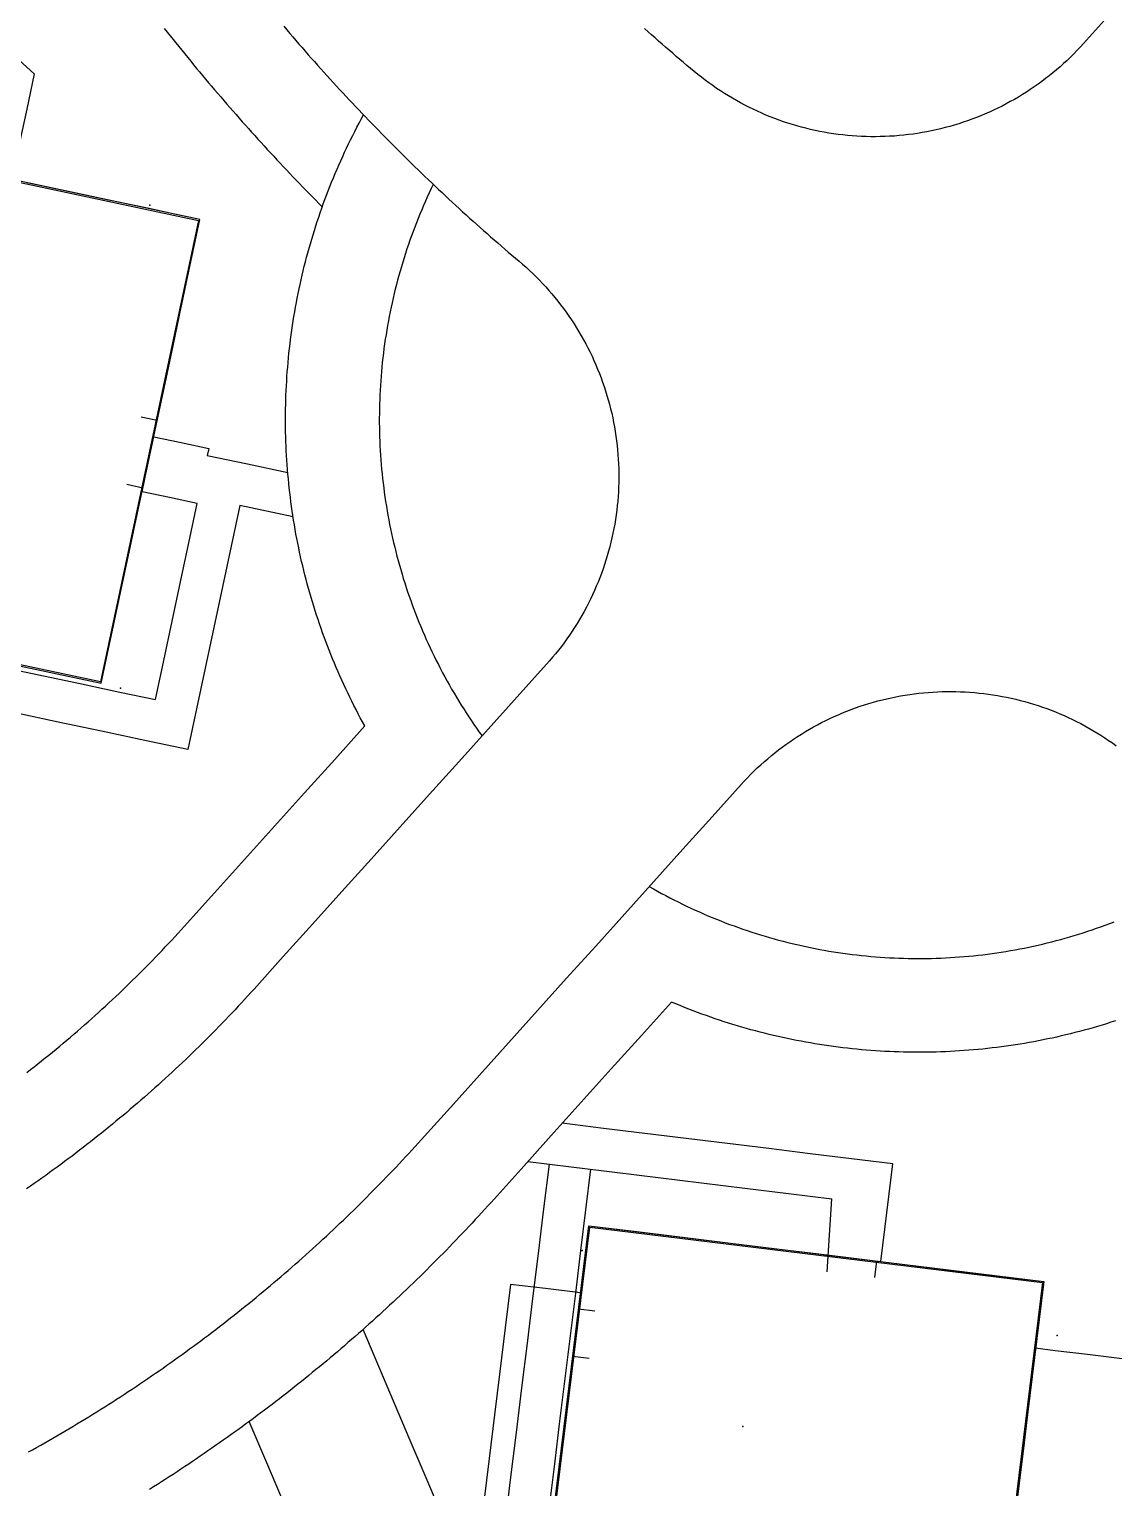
# Model space of a CAD drawing. Header units: metres. Extents: x 337936 to 338469, y 373266 to 374026.
# Drawn here: x 338159.83 to 338182.96, y 373430 to 373461.11 of the extents above; entities that cross this region are included whole.
import ezdxf

# ---------------------------------------------------------------- set-up
doc = ezdxf.new("R2010")
doc.units = ezdxf.units.M
for name, color, linetype in [('3D_LINES', 3, 'Continuous'), ('3D_Points', 1, 'Continuous'), ('PLOTS EXTERNAL LEVEL', 6, 'Continuous'), ('PLOTS FFL', 5, 'Continuous')]:
    doc.layers.add(name, color=color, linetype=linetype)

msp = doc.modelspace()

# ---------------------------------------------------------------- linework, layer by layer
at = {"layer": '3D_LINES'}
for points in [[(338150.696, 373467.575, 33.973), (338150.989, 373466.885, 33.971), (338151.282, 373466.194, 33.951), (338151.972, 373466.487, 33.957), (338152.663, 373466.78, 33.962), (338153.39, 373466.118, 33.941), (338154.118, 373465.456, 33.921), (338154.846, 373464.794, 33.901), (338155.574, 373464.131, 33.88), (338156.301, 373463.469, 33.86), (338157.029, 373462.807, 33.84), (338157.757, 373462.145, 33.819), (338158.485, 373461.482, 33.799), (338159.212, 373460.82, 33.779), (338159.94, 373460.158, 33.759), (338159.78, 373459.407, 33.739), (338159.621, 373458.655, 33.717), (338159.461, 373457.904, 33.694)], [(338182.954, 373461.514, 33.898), (338182.313, 373460.801, 33.886), (338182.245, 373460.728, 33.885), (338182.176, 373460.655, 33.884), (338182.106, 373460.584, 33.882), (338182.035, 373460.513, 33.881), (338181.963, 373460.444, 33.88), (338181.89, 373460.376, 33.88), (338181.815, 373460.31, 33.88), (338181.74, 373460.244, 33.88), (338181.663, 373460.18, 33.88), (338181.585, 373460.118, 33.88), (338181.506, 373460.056, 33.88), (338181.426, 373459.996, 33.88), (338181.346, 373459.937, 33.88), (338181.264, 373459.879, 33.879), (338181.181, 373459.823, 33.879), (338181.097, 373459.769, 33.879), (338181.013, 373459.715, 33.879), (338180.927, 373459.663, 33.879), (338180.841, 373459.613, 33.879), (338180.754, 373459.564, 33.879), (338180.666, 373459.516, 33.879), (338180.577, 373459.47, 33.879), (338180.488, 373459.425, 33.879), (338180.398, 373459.382, 33.879), (338180.307, 373459.341, 33.879), (338180.215, 373459.301, 33.879), (338180.123, 373459.262, 33.879), (338180.03, 373459.225, 33.879), (338179.937, 373459.189, 33.879), (338179.843, 373459.156, 33.879), (338179.748, 373459.123, 33.879), (338179.653, 373459.092, 33.879), (338179.557, 373459.063, 33.879), (338179.461, 373459.036, 33.879), (338179.365, 373459.01, 33.879), (338179.268, 373458.985, 33.879), (338179.171, 373458.962, 33.879), (338179.073, 373458.941, 33.879), (338178.975, 373458.922, 33.879), (338178.876, 373458.904, 33.879), (338178.778, 373458.888, 33.879), (338178.679, 373458.873, 33.879), (338178.58, 373458.86, 33.879), (338178.48, 373458.849, 33.879), (338178.381, 373458.839, 33.879), (338178.281, 373458.831, 33.879), (338178.181, 373458.825, 33.879), (338178.082, 373458.821, 33.879), (338177.982, 373458.818, 33.879), (338177.882, 373458.816, 33.879), (338177.782, 373458.817, 33.879), (338177.682, 373458.819, 33.879), (338177.582, 373458.822, 33.879), (338177.482, 373458.828, 33.878), (338177.382, 373458.835, 33.878), (338177.283, 373458.843, 33.878), (338177.183, 373458.854, 33.878), (338177.084, 373458.866, 33.878), (338176.985, 373458.879, 33.878), (338176.886, 373458.895, 33.878), (338176.788, 373458.912, 33.878), (338176.69, 373458.93, 33.878), (338176.592, 373458.95, 33.878), (338176.494, 373458.972, 33.878), (338176.397, 373458.996, 33.878), (338176.3, 373459.021, 33.878), (338176.204, 373459.048, 33.878), (338176.108, 373459.076, 33.878), (338176.012, 373459.106, 33.879), (338175.918, 373459.137, 33.879), (338175.823, 373459.17, 33.879), (338175.729, 373459.205, 33.879), (338175.636, 373459.241, 33.879), (338175.544, 373459.279, 33.879), (338175.452, 373459.318, 33.879), (338175.36, 373459.359, 33.879), (338175.27, 373459.401, 33.878), (338175.18, 373459.445, 33.877), (338175.091, 373459.49, 33.875), (338175.003, 373459.537, 33.874), (338174.915, 373459.585, 33.872), (338174.828, 373459.635, 33.871), (338174.742, 373459.686, 33.87), (338174.657, 373459.739, 33.868), (338174.573, 373459.793, 33.867), (338174.49, 373459.848, 33.866), (338174.408, 373459.905, 33.864), (338174.326, 373459.963, 33.863), (338174.246, 373460.022, 33.862), (338174.166, 373460.083, 33.86), (338174.088, 373460.145, 33.859), (338174.011, 373460.208, 33.858), (338173.934, 373460.272, 33.857), (338173.858, 373460.337, 33.855), (338173.782, 373460.401, 33.854), (338173.706, 373460.465, 33.853), (338173.63, 373460.53, 33.852), (338173.555, 373460.595, 33.851), (338173.479, 373460.66, 33.849), (338173.404, 373460.726, 33.848), (338173.329, 373460.791, 33.847), (338173.254, 373460.857, 33.846), (338173.179, 373460.923, 33.845), (338173.105, 373460.989, 33.843), (338173.03, 373461.056, 33.842), (338172.956, 373461.122, 33.841)], [(338165.259, 373461.172, 33.765), (338165.324, 373461.095, 33.762), (338165.389, 373461.019, 33.76), (338165.454, 373460.944, 33.758), (338165.519, 373460.868, 33.755), (338165.585, 373460.792, 33.752), (338165.65, 373460.717, 33.749), (338165.716, 373460.641, 33.746), (338165.782, 373460.566, 33.743), (338165.848, 373460.491, 33.74), (338165.915, 373460.417, 33.737), (338165.981, 373460.342, 33.734), (338166.048, 373460.267, 33.732), (338166.115, 373460.193, 33.733), (338166.182, 373460.119, 33.734), (338166.249, 373460.045, 33.735), (338166.316, 373459.971, 33.736), (338166.384, 373459.897, 33.737), (338166.452, 373459.824, 33.738), (338166.52, 373459.75, 33.74), (338166.588, 373459.677, 33.741), (338166.656, 373459.604, 33.742), (338166.724, 373459.531, 33.743), (338166.793, 373459.458, 33.744), (338166.862, 373459.386, 33.745), (338166.931, 373459.313, 33.746), (338167, 373459.241, 33.747), (338167.069, 373459.169, 33.748), (338167.138, 373459.097, 33.749), (338167.208, 373459.025, 33.751), (338167.278, 373458.953, 33.752), (338167.348, 373458.882, 33.753), (338167.418, 373458.811, 33.754), (338167.488, 373458.739, 33.755), (338167.558, 373458.668, 33.756), (338167.629, 373458.598, 33.757), (338167.7, 373458.527, 33.758), (338167.771, 373458.456, 33.76), (338167.842, 373458.386, 33.761), (338167.913, 373458.316, 33.762), (338167.984, 373458.246, 33.763), (338168.056, 373458.176, 33.764), (338168.128, 373458.107, 33.765), (338168.2, 373458.037, 33.766), (338168.272, 373457.968, 33.768), (338168.344, 373457.899, 33.769), (338168.416, 373457.83, 33.77), (338168.489, 373457.761, 33.771), (338168.562, 373457.692, 33.772), (338168.635, 373457.624, 33.773), (338168.708, 373457.555, 33.775), (338168.781, 373457.487, 33.776), (338168.854, 373457.419, 33.777), (338168.928, 373457.352, 33.778), (338169.001, 373457.284, 33.779), (338169.075, 373457.216, 33.78), (338169.149, 373457.149, 33.782), (338169.223, 373457.082, 33.783), (338169.298, 373457.015, 33.784), (338169.372, 373456.948, 33.785), (338169.447, 373456.882, 33.786), (338169.521, 373456.816, 33.788), (338169.596, 373456.749, 33.789), (338169.671, 373456.683, 33.79), (338169.747, 373456.617, 33.791), (338169.822, 373456.552, 33.792), (338169.898, 373456.486, 33.794), (338169.973, 373456.421, 33.795), (338170.049, 373456.356, 33.796), (338170.125, 373456.291, 33.797), (338170.201, 373456.226, 33.798), (338170.278, 373456.161, 33.8), (338170.353, 373456.097, 33.801), (338170.427, 373456.031, 33.802), (338170.5, 373455.964, 33.803), (338170.572, 373455.896, 33.804), (338170.643, 373455.826, 33.805), (338170.712, 373455.756, 33.807), (338170.781, 373455.684, 33.808), (338170.848, 373455.611, 33.809), (338170.914, 373455.537, 33.81), (338170.979, 373455.462, 33.811), (338171.042, 373455.386, 33.812), (338171.104, 373455.309, 33.813), (338171.165, 373455.231, 33.814), (338171.225, 373455.152, 33.815), (338171.283, 373455.072, 33.816), (338171.34, 373454.991, 33.817), (338171.396, 373454.909, 33.818), (338171.45, 373454.826, 33.818), (338171.503, 373454.742, 33.819), (338171.555, 373454.657, 33.82), (338171.605, 373454.572, 33.821), (338171.654, 373454.485, 33.822), (338171.701, 373454.398, 33.823), (338171.747, 373454.311, 33.823), (338171.791, 373454.222, 33.824), (338171.834, 373454.133, 33.825), (338171.876, 373454.043, 33.825), (338171.916, 373453.952, 33.826), (338171.954, 373453.861, 33.827), (338171.991, 373453.769, 33.827), (338172.027, 373453.676, 33.828), (338172.06, 373453.583, 33.828), (338172.093, 373453.489, 33.829), (338172.124, 373453.395, 33.829), (338172.153, 373453.3, 33.83), (338172.18, 373453.205, 33.83), (338172.207, 373453.109, 33.831), (338172.231, 373453.013, 33.831), (338172.254, 373452.917, 33.832), (338172.275, 373452.82, 33.832), (338172.295, 373452.723, 33.832), (338172.313, 373452.626, 33.833), (338172.33, 373452.528, 33.833), (338172.344, 373452.43, 33.833), (338172.358, 373452.332, 33.833), (338172.369, 373452.233, 33.833), (338172.379, 373452.135, 33.834), (338172.388, 373452.036, 33.834), (338172.394, 373451.937, 33.834), (338172.4, 373451.838, 33.834), (338172.403, 373451.739, 33.834), (338172.405, 373451.64, 33.834), (338172.405, 373451.541, 33.834), (338172.404, 373451.442, 33.834), (338172.401, 373451.343, 33.834), (338172.396, 373451.244, 33.834), (338172.39, 373451.145, 33.834), (338172.382, 373451.046, 33.834), (338172.372, 373450.947, 33.834), (338172.361, 373450.849, 33.834), (338172.348, 373450.751, 33.833), (338172.333, 373450.653, 33.833), (338172.317, 373450.555, 33.833), (338172.3, 373450.457, 33.833), (338172.28, 373450.36, 33.832), (338172.259, 373450.263, 33.832), (338172.237, 373450.167, 33.832), (338172.213, 373450.071, 33.831), (338172.187, 373449.975, 33.831), (338172.16, 373449.88, 33.831), (338172.131, 373449.785, 33.83), (338172.1, 373449.69, 33.83), (338172.069, 373449.597, 33.829), (338172.035, 373449.503, 33.829), (338172, 373449.411, 33.828), (338171.963, 373449.318, 33.828), (338171.925, 373449.227, 33.827), (338171.886, 373449.136, 33.826), (338171.845, 373449.046, 33.826), (338171.802, 373448.956, 33.825), (338171.758, 373448.868, 33.824), (338171.713, 373448.78, 33.824), (338171.666, 373448.692, 33.823), (338171.617, 373448.606, 33.822), (338171.567, 373448.52, 33.822), (338171.516, 373448.435, 33.821), (338171.464, 373448.351, 33.82), (338171.41, 373448.268, 33.819), (338171.354, 373448.186, 33.818), (338171.297, 373448.105, 33.817), (338171.239, 373448.024, 33.816), (338171.18, 373447.945, 33.816), (338171.119, 373447.867, 33.815), (338171.057, 373447.789, 33.814), (338170.994, 373447.713, 33.813), (338170.93, 373447.638, 33.812), (338170.864, 373447.563, 33.811), (338170.24, 373446.871, 33.801), (338169.617, 373446.178, 33.791), (338168.993, 373445.485, 33.781), (338168.369, 373444.793, 33.772), (338167.745, 373444.1, 33.762), (338167.122, 373443.407, 33.754), (338166.498, 373442.714, 33.746), (338165.874, 373442.022, 33.738), (338165.25, 373441.329, 33.741), (338164.627, 373440.636, 33.744), (338164.56, 373440.562, 33.744), (338164.493, 373440.489, 33.745), (338164.426, 373440.415, 33.745), (338164.358, 373440.342, 33.745), (338164.29, 373440.269, 33.746), (338164.222, 373440.197, 33.746), (338164.154, 373440.124, 33.746), (338164.085, 373440.052, 33.746), (338164.017, 373439.98, 33.747), (338163.947, 373439.909, 33.747), (338163.878, 373439.837, 33.747), (338163.809, 373439.766, 33.748), (338163.739, 373439.695, 33.748), (338163.669, 373439.625, 33.748), (338163.598, 373439.554, 33.748), (338163.528, 373439.484, 33.749), (338163.457, 373439.414, 33.749), (338163.386, 373439.345, 33.749), (338163.314, 373439.275, 33.75), (338163.243, 373439.206, 33.75), (338163.171, 373439.137, 33.75), (338163.099, 373439.069, 33.75), (338163.026, 373439, 33.75), (338162.954, 373438.932, 33.75), (338162.881, 373438.864, 33.75), (338162.808, 373438.797, 33.75), (338162.734, 373438.73, 33.75), (338162.661, 373438.663, 33.75), (338162.587, 373438.596, 33.75), (338162.513, 373438.529, 33.75), (338162.438, 373438.463, 33.75), (338162.364, 373438.397, 33.75), (338162.289, 373438.332, 33.75), (338162.214, 373438.266, 33.75), (338162.139, 373438.201, 33.75), (338162.063, 373438.136, 33.75), (338161.988, 373438.072, 33.749), (338161.912, 373438.007, 33.749), (338161.835, 373437.943, 33.749), (338161.759, 373437.88, 33.749), (338161.682, 373437.816, 33.749), (338161.605, 373437.753, 33.749), (338161.528, 373437.69, 33.749), (338161.451, 373437.627, 33.748), (338161.373, 373437.565, 33.748), (338161.296, 373437.503, 33.747), (338161.218, 373437.441, 33.747), (338161.139, 373437.38, 33.747), (338161.061, 373437.318, 33.746), (338160.982, 373437.257, 33.746), (338160.903, 373437.197, 33.745), (338160.824, 373437.136, 33.745), (338160.745, 373437.076, 33.744), (338160.665, 373437.016, 33.744), (338160.586, 373436.957, 33.743), (338160.506, 373436.898, 33.743), (338160.426, 373436.839, 33.742), (338160.345, 373436.78, 33.742), (338160.265, 373436.722, 33.741), (338160.184, 373436.663, 33.741), (338160.103, 373436.606, 33.74), (338160.021, 373436.548, 33.74), (338159.94, 373436.491, 33.739), (338159.858, 373436.434, 33.739), (338159.777, 373436.377, 33.738)], [(338162.713, 373461.127, 33.382), (338162.775, 373461.049, 33.382), (338162.837, 373460.971, 33.382), (338162.899, 373460.893, 33.382), (338162.961, 373460.815, 33.382), (338163.024, 373460.737, 33.382), (338163.087, 373460.659, 33.382), (338163.149, 373460.582, 33.382), (338163.212, 373460.505, 33.382), (338163.276, 373460.428, 33.382), (338163.339, 373460.351, 33.382), (338163.402, 373460.274, 33.382), (338163.466, 373460.197, 33.382), (338163.53, 373460.12, 33.382), (338163.594, 373460.044, 33.382), (338163.658, 373459.967, 33.382), (338163.723, 373459.891, 33.382), (338163.787, 373459.815, 33.382), (338163.852, 373459.739, 33.382), (338163.917, 373459.664, 33.382), (338163.982, 373459.588, 33.382), (338164.047, 373459.513, 33.382), (338164.113, 373459.437, 33.382), (338164.178, 373459.362, 33.382), (338164.244, 373459.287, 33.382), (338164.31, 373459.212, 33.382), (338164.376, 373459.137, 33.382), (338164.442, 373459.063, 33.382), (338164.508, 373458.988, 33.382), (338164.575, 373458.914, 33.382), (338164.642, 373458.84, 33.382), (338164.709, 373458.766, 33.382), (338164.776, 373458.692, 33.382), (338164.843, 373458.619, 33.382), (338164.91, 373458.545, 33.382), (338164.978, 373458.472, 33.382), (338165.046, 373458.398, 33.382), (338165.113, 373458.325, 33.382), (338165.182, 373458.252, 33.382), (338165.25, 373458.18, 33.382), (338165.318, 373458.107, 33.382), (338165.387, 373458.034, 33.382), (338165.455, 373457.962, 33.382), (338165.524, 373457.89, 33.382), (338165.593, 373457.818, 33.382), (338165.662, 373457.746, 33.382), (338165.732, 373457.674, 33.382), (338165.801, 373457.603, 33.382), (338165.871, 373457.531, 33.382), (338165.941, 373457.46, 33.382), (338166.011, 373457.389, 33.382), (338166.081, 373457.318, 33.382)], [(338159.782, 373438.858, 33.802), (338159.861, 373438.919, 33.802), (338159.94, 373438.98, 33.802), (338160.018, 373439.042, 33.802), (338160.096, 373439.104, 33.802), (338160.174, 373439.167, 33.802), (338160.251, 373439.229, 33.802), (338160.329, 373439.292, 33.802), (338160.406, 373439.356, 33.802), (338160.482, 373439.419, 33.802), (338160.559, 373439.483, 33.802), (338160.635, 373439.547, 33.802), (338160.711, 373439.612, 33.802), (338160.787, 373439.677, 33.802), (338160.863, 373439.742, 33.802), (338160.938, 373439.807, 33.802), (338161.013, 373439.873, 33.802), (338161.088, 373439.939, 33.802), (338161.162, 373440.005, 33.802), (338161.237, 373440.072, 33.802), (338161.311, 373440.138, 33.802), (338161.384, 373440.206, 33.802), (338161.458, 373440.273, 33.802), (338161.531, 373440.341, 33.802), (338161.604, 373440.409, 33.802), (338161.677, 373440.477, 33.802), (338161.749, 373440.545, 33.802), (338161.821, 373440.614, 33.802), (338161.893, 373440.683, 33.802), (338161.965, 373440.753, 33.802), (338162.036, 373440.823, 33.802), (338162.107, 373440.892, 33.802), (338162.178, 373440.963, 33.802), (338162.249, 373441.033, 33.802), (338162.319, 373441.104, 33.802), (338162.389, 373441.175, 33.802), (338162.459, 373441.246, 33.802), (338162.528, 373441.318, 33.802), (338162.597, 373441.39, 33.802), (338162.666, 373441.462, 33.802), (338162.735, 373441.534, 33.802), (338162.803, 373441.607, 33.802), (338162.871, 373441.68, 33.802), (338162.939, 373441.753, 33.802), (338163.006, 373441.827, 33.802), (338163.073, 373441.9, 33.802), (338163.14, 373441.974, 33.802), (338163.782, 373442.687, 33.802), (338164.423, 373443.399, 33.802), (338165.064, 373444.111, 33.802), (338165.706, 373444.823, 33.802), (338166.347, 373445.536, 33.802), (338166.988, 373446.248, 33.802), (338166.94, 373446.335, 33.802), (338166.893, 373446.422, 33.802), (338166.847, 373446.51, 33.802), (338166.801, 373446.598, 33.802), (338166.756, 373446.686, 33.802), (338166.711, 373446.775, 33.802), (338166.667, 373446.864, 33.802), (338166.624, 373446.953, 33.802), (338166.581, 373447.043, 33.802), (338166.54, 373447.133, 33.802), (338166.498, 373447.223, 33.802), (338166.458, 373447.314, 33.802), (338166.418, 373447.405, 33.802), (338166.379, 373447.496, 33.802), (338166.34, 373447.588, 33.802), (338166.302, 373447.679, 33.802), (338166.265, 373447.771, 33.802), (338166.228, 373447.864, 33.802), (338166.192, 373447.956, 33.802), (338166.157, 373448.049, 33.802), (338166.123, 373448.142, 33.802), (338166.089, 373448.235, 33.802), (338166.056, 373448.329, 33.802), (338166.023, 373448.423, 33.802), (338165.992, 373448.517, 33.802), (338165.96, 373448.611, 33.802), (338165.93, 373448.706, 33.802), (338165.9, 373448.8, 33.802), (338165.871, 373448.895, 33.802), (338165.843, 373448.991, 33.802), (338165.816, 373449.086, 33.802), (338165.789, 373449.182, 33.802), (338165.763, 373449.277, 33.802), (338165.737, 373449.373, 33.802), (338165.712, 373449.469, 33.802), (338165.688, 373449.566, 33.802), (338165.665, 373449.662, 33.802), (338165.642, 373449.759, 33.802), (338165.62, 373449.856, 33.802), (338165.599, 373449.953, 33.802), (338165.579, 373450.05, 33.802), (338165.559, 373450.147, 33.802), (338165.54, 373450.245, 33.802), (338165.521, 373450.342, 33.802), (338165.504, 373450.44, 33.802), (338165.487, 373450.538, 33.802), (338165.471, 373450.636, 33.802), (338165.455, 373450.734, 33.802), (338165.441, 373450.832, 33.802), (338165.426, 373450.93, 33.802), (338165.413, 373451.028, 33.802), (338165.401, 373451.127, 33.802), (338165.389, 373451.225, 33.802), (338165.378, 373451.324, 33.802), (338165.367, 373451.423, 33.802), (338165.358, 373451.522, 33.802), (338165.349, 373451.621, 33.802), (338165.34, 373451.719, 33.802), (338165.333, 373451.818, 33.802), (338165.326, 373451.918, 33.802), (338165.32, 373452.017, 33.802), (338165.315, 373452.116, 33.802), (338165.31, 373452.215, 33.802), (338165.306, 373452.314, 33.802), (338165.303, 373452.413, 33.802), (338165.301, 373452.513, 33.802), (338165.299, 373452.612, 33.802), (338165.298, 373452.711, 33.802), (338165.298, 373452.81, 33.802), (338165.299, 373452.91, 33.802), (338165.3, 373453.009, 33.802), (338165.302, 373453.108, 33.802), (338165.305, 373453.207, 33.802), (338165.308, 373453.307, 33.802), (338165.312, 373453.406, 33.802), (338165.317, 373453.505, 33.802), (338165.323, 373453.604, 33.802), (338165.329, 373453.703, 33.802), (338165.336, 373453.802, 33.802), (338165.344, 373453.901, 33.802), (338165.352, 373454, 33.802), (338165.362, 373454.099, 33.802), (338165.372, 373454.198, 33.802), (338165.382, 373454.296, 33.802), (338165.394, 373454.395, 33.802), (338165.406, 373454.494, 33.802), (338165.419, 373454.592, 33.802), (338165.433, 373454.69, 33.802), (338165.447, 373454.789, 33.802), (338165.462, 373454.887, 33.802), (338165.478, 373454.985, 33.802), (338165.494, 373455.083, 33.802), (338165.512, 373455.18, 33.802), (338165.53, 373455.278, 33.802), (338165.548, 373455.375, 33.802), (338165.568, 373455.473, 33.802), (338165.588, 373455.57, 33.802), (338165.609, 373455.667, 33.802), (338165.63, 373455.764, 33.802), (338165.652, 373455.861, 33.802), (338165.675, 373455.957, 33.802), (338165.699, 373456.054, 33.802), (338165.723, 373456.15, 33.802), (338165.748, 373456.246, 33.802), (338165.774, 373456.342, 33.802), (338165.801, 373456.438, 33.802), (338165.828, 373456.533, 33.802), (338165.856, 373456.628, 33.802), (338165.884, 373456.723, 33.802), (338165.914, 373456.818, 33.802), (338165.944, 373456.913, 33.802), (338165.974, 373457.007, 33.802), (338166.006, 373457.102, 33.802), (338166.038, 373457.195, 33.802), (338166.07, 373457.289, 33.802), (338166.104, 373457.383, 33.802), (338166.138, 373457.476, 33.802), (338166.173, 373457.569, 33.802), (338166.208, 373457.662, 33.802), (338166.244, 373457.754, 33.802), (338166.281, 373457.846, 33.802), (338166.319, 373457.938, 33.802), (338166.357, 373458.03, 33.802), (338166.396, 373458.121, 33.802), (338166.436, 373458.212, 33.802), (338166.476, 373458.303, 33.802), (338166.517, 373458.393, 33.802), (338166.558, 373458.484, 33.802), (338166.6, 373458.573, 33.802), (338166.643, 373458.663, 33.802), (338166.687, 373458.752, 33.802), (338166.731, 373458.841, 33.802), (338166.776, 373458.93, 33.802), (338166.821, 373459.018, 33.802), (338166.867, 373459.106, 33.802), (338166.914, 373459.193, 33.802), (338166.962, 373459.281, 33.802)], [(338161.37, 373447.158, 33.672), (338161.561, 373448.057, 33.672), (338161.752, 373448.957, 33.672), (338161.943, 373449.856, 33.672), (338162.134, 373450.755, 33.672), (338162.326, 373451.655, 33.672), (338162.517, 373452.554, 33.672), (338162.708, 373453.454, 33.672), (338162.899, 373454.353, 33.672), (338163.09, 373455.253, 33.672), (338163.282, 373456.152, 33.672), (338163.473, 373457.052, 33.672), (338162.931, 373457.167, 33.672), (338162.39, 373457.282, 33.672), (338161.522, 373457.466, 33.672), (338160.655, 373457.651, 33.672), (338159.787, 373457.835, 33.672)], [(338168.448, 373457.8, 33.77), (338168.405, 373457.711, 33.77), (338168.363, 373457.621, 33.769), (338168.321, 373457.53, 33.768), (338168.281, 373457.44, 33.768), (338168.241, 373457.349, 33.767), (338168.202, 373457.258, 33.767), (338168.164, 373457.166, 33.766), (338168.127, 373457.074, 33.765), (338168.09, 373456.982, 33.765), (338168.054, 373456.89, 33.764), (338168.019, 373456.797, 33.764), (338167.985, 373456.704, 33.763), (338167.952, 373456.61, 33.763), (338167.919, 373456.516, 33.762), (338167.887, 373456.422, 33.762), (338167.856, 373456.328, 33.761), (338167.826, 373456.234, 33.761), (338167.797, 373456.139, 33.76), (338167.768, 373456.044, 33.76), (338167.741, 373455.948, 33.76), (338167.714, 373455.853, 33.759), (338167.688, 373455.757, 33.759), (338167.663, 373455.661, 33.758), (338167.638, 373455.565, 33.758), (338167.615, 373455.469, 33.758), (338167.592, 373455.372, 33.757), (338167.57, 373455.275, 33.757), (338167.549, 373455.178, 33.757), (338167.529, 373455.081, 33.756), (338167.51, 373454.984, 33.756), (338167.491, 373454.886, 33.756), (338167.473, 373454.789, 33.756), (338167.457, 373454.691, 33.755), (338167.441, 373454.593, 33.755), (338167.425, 373454.495, 33.755), (338167.411, 373454.397, 33.755), (338167.398, 373454.299, 33.754), (338167.385, 373454.2, 33.754), (338167.373, 373454.102, 33.754), (338167.362, 373454.003, 33.754), (338167.352, 373453.904, 33.754), (338167.343, 373453.806, 33.754), (338167.335, 373453.707, 33.754), (338167.327, 373453.608, 33.754), (338167.321, 373453.509, 33.753), (338167.315, 373453.41, 33.753), (338167.31, 373453.311, 33.753), (338167.306, 373453.211, 33.753), (338167.303, 373453.112, 33.753), (338167.3, 373453.013, 33.753), (338167.299, 373452.914, 33.753), (338167.298, 373452.815, 33.753), (338167.298, 373452.715, 33.753), (338167.299, 373452.616, 33.753), (338167.301, 373452.517, 33.753), (338167.304, 373452.418, 33.753), (338167.308, 373452.319, 33.753), (338167.312, 373452.22, 33.754), (338167.317, 373452.121, 33.754), (338167.324, 373452.022, 33.754), (338167.331, 373451.923, 33.754), (338167.339, 373451.824, 33.754), (338167.347, 373451.725, 33.754), (338167.357, 373451.626, 33.754), (338167.367, 373451.527, 33.755), (338167.379, 373451.429, 33.755), (338167.391, 373451.33, 33.755), (338167.404, 373451.232, 33.755), (338167.418, 373451.134, 33.755), (338167.432, 373451.036, 33.756), (338167.448, 373450.938, 33.756), (338167.464, 373450.84, 33.756), (338167.481, 373450.742, 33.757), (338167.5, 373450.645, 33.757), (338167.518, 373450.547, 33.757), (338167.538, 373450.45, 33.757), (338167.559, 373450.353, 33.758), (338167.58, 373450.256, 33.758), (338167.603, 373450.159, 33.759), (338167.626, 373450.063, 33.759), (338167.65, 373449.966, 33.759), (338167.674, 373449.87, 33.76), (338167.7, 373449.775, 33.76), (338167.726, 373449.679, 33.761), (338167.754, 373449.584, 33.761), (338167.782, 373449.488, 33.762), (338167.81, 373449.393, 33.762), (338167.84, 373449.299, 33.762), (338167.871, 373449.204, 33.763), (338167.902, 373449.11, 33.763), (338167.934, 373449.016, 33.764), (338167.967, 373448.923, 33.765), (338168.001, 373448.829, 33.765), (338168.035, 373448.736, 33.766), (338168.071, 373448.644, 33.766), (338168.107, 373448.551, 33.767), (338168.144, 373448.459, 33.767), (338168.182, 373448.367, 33.768), (338168.22, 373448.276, 33.769), (338168.259, 373448.185, 33.769), (338168.3, 373448.094, 33.77), (338168.34, 373448.004, 33.771), (338168.382, 373447.914, 33.771), (338168.425, 373447.824, 33.772), (338168.468, 373447.735, 33.773), (338168.512, 373447.646, 33.773), (338168.557, 373447.557, 33.774), (338168.602, 373447.469, 33.775), (338168.648, 373447.381, 33.776), (338168.695, 373447.294, 33.776), (338168.743, 373447.207, 33.777), (338168.792, 373447.121, 33.778), (338168.841, 373447.034, 33.779), (338168.891, 373446.949, 33.78), (338168.942, 373446.863, 33.78), (338168.993, 373446.779, 33.781), (338169.045, 373446.694, 33.782), (338169.098, 373446.61, 33.783), (338169.152, 373446.527, 33.784), (338169.206, 373446.444, 33.785), (338169.261, 373446.361, 33.786), (338169.317, 373446.279, 33.786), (338169.374, 373446.198, 33.787), (338169.431, 373446.117, 33.788), (338169.489, 373446.036, 33.789)], [(338162.218, 373452.843, 33.676), (338162.563, 373452.77, 33.681)], [(338159.118, 373447.534, 33.672), (338159.999, 373447.347, 33.672), (338160.881, 373447.159, 33.672), (338161.762, 373446.972, 33.672), (338162.523, 373446.81, 33.672), (338162.701, 373447.647, 33.672), (338162.878, 373448.483, 33.672), (338163.056, 373449.32, 33.672), (338163.234, 373450.157, 33.672), (338163.412, 373450.993, 33.672), (338162.825, 373451.118, 33.672), (338162.238, 373451.243, 33.672), (338162.363, 373451.829, 33.672), (338162.488, 373452.416, 33.672), (338163.074, 373452.292, 33.672), (338163.661, 373452.167, 33.672), (338163.63, 373452.02, 33.672), (338164.488, 373451.838, 33.672), (338165.346, 373451.656, 33.672)], [(338161.912, 373451.403, 33.679), (338162.256, 373451.329, 33.678)], [(338165.459, 373450.711, 33.672), (338164.891, 373450.832, 33.672), (338164.323, 373450.953, 33.672), (338164.139, 373450.084, 33.672), (338163.954, 373449.216, 33.672), (338163.77, 373448.348, 33.672), (338163.585, 373447.479, 33.672), (338163.401, 373446.611, 33.672), (338163.216, 373445.743, 33.672), (338162.295, 373445.939, 33.672), (338161.373, 373446.134, 33.672), (338160.452, 373446.33, 33.672), (338159.531, 373446.526, 33.672)], [(338159.817, 373430.763, 33.795), (338159.904, 373430.811, 33.795), (338159.991, 373430.86, 33.794), (338160.077, 373430.908, 33.794), (338160.164, 373430.958, 33.793), (338160.25, 373431.007, 33.793), (338160.337, 373431.057, 33.792), (338160.423, 373431.107, 33.792), (338160.509, 373431.157, 33.791), (338160.594, 373431.208, 33.791), (338160.68, 373431.258, 33.79), (338160.765, 373431.309, 33.79), (338160.851, 373431.361, 33.789), (338160.936, 373431.412, 33.789), (338161.021, 373431.464, 33.788), (338161.106, 373431.516, 33.788), (338161.191, 373431.568, 33.787), (338161.275, 373431.621, 33.787), (338161.359, 373431.674, 33.786), (338161.444, 373431.727, 33.786), (338161.528, 373431.78, 33.785), (338161.612, 373431.834, 33.785), (338161.695, 373431.888, 33.784), (338161.779, 373431.942, 33.783), (338161.862, 373431.996, 33.783), (338161.945, 373432.051, 33.782), (338162.028, 373432.106, 33.782), (338162.111, 373432.161, 33.781), (338162.194, 373432.217, 33.781), (338162.277, 373432.272, 33.78), (338162.359, 373432.328, 33.78), (338162.441, 373432.384, 33.779), (338162.523, 373432.441, 33.778), (338162.605, 373432.497, 33.778), (338162.687, 373432.554, 33.777), (338162.768, 373432.612, 33.777), (338162.849, 373432.669, 33.776), (338162.931, 373432.727, 33.776), (338163.012, 373432.785, 33.775), (338163.092, 373432.843, 33.774), (338163.173, 373432.901, 33.774), (338163.253, 373432.96, 33.773), (338163.334, 373433.019, 33.773), (338163.414, 373433.078, 33.772), (338163.494, 373433.137, 33.771), (338163.573, 373433.197, 33.771), (338163.653, 373433.257, 33.771), (338163.732, 373433.317, 33.771), (338163.811, 373433.378, 33.772), (338163.89, 373433.438, 33.772), (338163.969, 373433.499, 33.773), (338164.048, 373433.56, 33.773), (338164.126, 373433.622, 33.774), (338164.204, 373433.683, 33.774), (338164.282, 373433.745, 33.774), (338164.36, 373433.807, 33.775), (338164.438, 373433.87, 33.775), (338164.515, 373433.932, 33.776), (338164.592, 373433.995, 33.776), (338164.669, 373434.058, 33.777), (338164.746, 373434.121, 33.777), (338164.823, 373434.185, 33.778), (338164.899, 373434.248, 33.778), (338164.976, 373434.312, 33.779), (338165.052, 373434.377, 33.779), (338165.128, 373434.441, 33.779), (338165.203, 373434.506, 33.78), (338165.279, 373434.571, 33.78), (338165.354, 373434.636, 33.781), (338165.429, 373434.701, 33.781), (338165.504, 373434.767, 33.782), (338165.579, 373434.833, 33.782), (338165.653, 373434.899, 33.783), (338165.728, 373434.965, 33.783), (338165.802, 373435.032, 33.783), (338165.875, 373435.098, 33.784), (338165.949, 373435.165, 33.784), (338166.023, 373435.232, 33.785), (338166.096, 373435.3, 33.785), (338166.169, 373435.368, 33.786), (338166.242, 373435.435, 33.786), (338166.314, 373435.503, 33.786), (338166.387, 373435.572, 33.787), (338166.459, 373435.64, 33.787), (338166.531, 373435.709, 33.788), (338166.603, 373435.778, 33.788), (338166.674, 373435.847, 33.788), (338166.746, 373435.917, 33.789), (338166.817, 373435.986, 33.789), (338166.888, 373436.056, 33.79), (338166.958, 373436.126, 33.79), (338167.029, 373436.197, 33.79), (338167.099, 373436.267, 33.791), (338167.169, 373436.338, 33.791), (338167.239, 373436.409, 33.791), (338167.309, 373436.48, 33.791), (338167.378, 373436.551, 33.791), (338167.447, 373436.623, 33.791), (338167.516, 373436.695, 33.791), (338167.585, 373436.767, 33.791), (338167.654, 373436.839, 33.791), (338167.722, 373436.911, 33.791), (338167.79, 373436.984, 33.79), (338167.858, 373437.057, 33.79), (338167.925, 373437.13, 33.79), (338167.993, 373437.203, 33.789), (338168.06, 373437.277, 33.789), (338168.127, 373437.35, 33.789), (338168.194, 373437.424, 33.788), (338168.814, 373438.113, 33.785), (338169.434, 373438.801, 33.791), (338170.054, 373439.49, 33.799), (338170.674, 373440.178, 33.809), (338171.293, 373440.867, 33.819), (338171.913, 373441.555, 33.828), (338172.533, 373442.244, 33.838), (338173.153, 373442.932, 33.843), (338173.773, 373443.621, 33.844), (338174.393, 373444.31, 33.846), (338175.013, 373444.998, 33.848), (338175.08, 373445.071, 33.848), (338175.148, 373445.143, 33.848), (338175.217, 373445.214, 33.848), (338175.288, 373445.283, 33.848), (338175.359, 373445.352, 33.849), (338175.432, 373445.419, 33.849), (338175.506, 373445.485, 33.849), (338175.581, 373445.55, 33.849), (338175.656, 373445.614, 33.849), (338175.733, 373445.676, 33.849), (338175.811, 373445.737, 33.85), (338175.89, 373445.797, 33.85), (338175.97, 373445.855, 33.85), (338176.051, 373445.912, 33.85), (338176.133, 373445.968, 33.85), (338176.216, 373446.023, 33.85), (338176.299, 373446.076, 33.851), (338176.384, 373446.127, 33.851), (338176.469, 373446.178, 33.851), (338176.555, 373446.227, 33.851), (338176.642, 373446.274, 33.851), (338176.73, 373446.32, 33.851), (338176.818, 373446.364, 33.851), (338176.908, 373446.408, 33.851), (338176.997, 373446.449, 33.852), (338177.088, 373446.489, 33.852), (338177.179, 373446.528, 33.852), (338177.271, 373446.565, 33.852), (338177.363, 373446.6, 33.852), (338177.456, 373446.635, 33.852), (338177.55, 373446.667, 33.852), (338177.644, 373446.698, 33.852), (338177.739, 373446.727, 33.853), (338177.834, 373446.755, 33.853), (338177.929, 373446.781, 33.853), (338178.025, 373446.806, 33.853), (338178.121, 373446.829, 33.853), (338178.218, 373446.851, 33.853), (338178.315, 373446.871, 33.853), (338178.412, 373446.889, 33.853), (338178.51, 373446.906, 33.853), (338178.608, 373446.921, 33.853), (338178.706, 373446.934, 33.853), (338178.804, 373446.946, 33.853), (338178.903, 373446.956, 33.853), (338179.001, 373446.965, 33.854), (338179.1, 373446.972, 33.854), (338179.199, 373446.977, 33.854), (338179.298, 373446.981, 33.854), (338179.397, 373446.983, 33.854), (338179.496, 373446.983, 33.854), (338179.595, 373446.982, 33.854), (338179.694, 373446.979, 33.854), (338179.793, 373446.975, 33.854), (338179.892, 373446.969, 33.854), (338179.99, 373446.961, 33.854), (338180.089, 373446.951, 33.854), (338180.187, 373446.94, 33.854), (338180.286, 373446.928, 33.854), (338180.384, 373446.914, 33.853), (338180.481, 373446.898, 33.853), (338180.579, 373446.88, 33.853), (338180.676, 373446.861, 33.853), (338180.773, 373446.841, 33.853), (338180.869, 373446.818, 33.853), (338180.966, 373446.794, 33.853), (338181.061, 373446.769, 33.853), (338181.157, 373446.742, 33.853), (338181.251, 373446.713, 33.853), (338181.346, 373446.683, 33.853), (338181.439, 373446.652, 33.852), (338181.533, 373446.618, 33.852), (338181.625, 373446.583, 33.852), (338181.718, 373446.547, 33.852), (338181.809, 373446.509, 33.852), (338181.9, 373446.47, 33.852), (338181.99, 373446.429, 33.854), (338182.08, 373446.387, 33.855), (338182.169, 373446.343, 33.857), (338182.257, 373446.298, 33.858), (338182.344, 373446.251, 33.859), (338182.431, 373446.203, 33.861), (338182.516, 373446.154, 33.862), (338182.601, 373446.103, 33.863), (338182.685, 373446.05, 33.864), (338182.768, 373445.997, 33.866), (338182.851, 373445.941, 33.867), (338182.932, 373445.885, 33.868), (338183.013, 373445.827, 33.869)], [(338173.056, 373442.824, 33.842), (338173.143, 373442.775, 33.842), (338173.23, 373442.726, 33.842), (338173.317, 373442.678, 33.842), (338173.405, 373442.631, 33.842), (338173.494, 373442.585, 33.842), (338173.582, 373442.539, 33.842), (338173.671, 373442.494, 33.842), (338173.761, 373442.45, 33.842), (338173.851, 373442.407, 33.842), (338173.941, 373442.364, 33.842), (338174.032, 373442.322, 33.842), (338174.123, 373442.281, 33.842), (338174.214, 373442.241, 33.841), (338174.306, 373442.202, 33.841), (338174.398, 373442.163, 33.841), (338174.49, 373442.126, 33.841), (338174.583, 373442.089, 33.841), (338174.676, 373442.052, 33.841), (338174.769, 373442.017, 33.841), (338174.863, 373441.982, 33.841), (338174.957, 373441.949, 33.841), (338175.051, 373441.916, 33.841), (338175.145, 373441.884, 33.841), (338175.24, 373441.852, 33.841), (338175.335, 373441.822, 33.841), (338175.43, 373441.792, 33.841), (338175.526, 373441.764, 33.841), (338175.622, 373441.736, 33.841), (338175.718, 373441.708, 33.841), (338175.814, 373441.682, 33.841), (338175.911, 373441.657, 33.841), (338176.007, 373441.632, 33.841), (338176.104, 373441.608, 33.841), (338176.201, 373441.585, 33.841), (338176.299, 373441.563, 33.841), (338176.396, 373441.542, 33.841), (338176.494, 373441.521, 33.841), (338176.592, 373441.502, 33.841), (338176.69, 373441.483, 33.841), (338176.788, 373441.465, 33.841), (338176.886, 373441.448, 33.841), (338176.985, 373441.432, 33.841), (338177.083, 373441.417, 33.841), (338177.182, 373441.402, 33.841), (338177.281, 373441.389, 33.841), (338177.38, 373441.376, 33.841), (338177.479, 373441.364, 33.841), (338177.578, 373441.353, 33.841), (338177.677, 373441.343, 33.841), (338177.777, 373441.334, 33.841), (338177.876, 373441.325, 33.841), (338177.976, 373441.318, 33.841), (338178.075, 373441.311, 33.841), (338178.175, 373441.305, 33.841), (338178.274, 373441.3, 33.841), (338178.374, 373441.296, 33.841), (338178.474, 373441.293, 33.841), (338178.574, 373441.29, 33.841), (338178.673, 373441.289, 33.841), (338178.773, 373441.288, 33.841), (338178.873, 373441.288, 33.841), (338178.973, 373441.29, 33.841), (338179.073, 373441.292, 33.841), (338179.172, 373441.294, 33.841), (338179.272, 373441.298, 33.841), (338179.372, 373441.303, 33.841), (338179.471, 373441.308, 33.841), (338179.571, 373441.314, 33.842), (338179.67, 373441.321, 33.842), (338179.77, 373441.329, 33.842), (338179.869, 373441.338, 33.842), (338179.969, 373441.348, 33.842), (338180.068, 373441.359, 33.842), (338180.167, 373441.37, 33.842), (338180.266, 373441.382, 33.842), (338180.365, 373441.395, 33.842), (338180.464, 373441.41, 33.842), (338180.562, 373441.424, 33.842), (338180.661, 373441.44, 33.842), (338180.759, 373441.457, 33.842), (338180.858, 373441.474, 33.842), (338180.956, 373441.492, 33.842), (338181.054, 373441.512, 33.842), (338181.151, 373441.532, 33.842), (338181.249, 373441.552, 33.842), (338181.346, 373441.574, 33.842), (338181.444, 373441.597, 33.842), (338181.541, 373441.62, 33.842), (338181.637, 373441.644, 33.842), (338181.734, 373441.669, 33.842), (338181.83, 373441.695, 33.842), (338181.927, 373441.722, 33.844), (338182.022, 373441.75, 33.845), (338182.118, 373441.778, 33.847), (338182.214, 373441.807, 33.849), (338182.309, 373441.837, 33.85), (338182.404, 373441.868, 33.852), (338182.498, 373441.9, 33.854), (338182.593, 373441.932, 33.855), (338182.687, 373441.966, 33.857), (338182.78, 373442, 33.858), (338182.874, 373442.035, 33.86), (338182.967, 373442.071, 33.862)], [(338182.995, 373439.957, 33.802), (338182.9, 373439.927, 33.802), (338182.805, 373439.897, 33.802), (338182.71, 373439.867, 33.802), (338182.614, 373439.839, 33.802), (338182.518, 373439.811, 33.802), (338182.422, 373439.784, 33.802), (338182.326, 373439.757, 33.802), (338182.229, 373439.732, 33.802), (338182.133, 373439.707, 33.802), (338182.036, 373439.682, 33.802), (338181.939, 373439.659, 33.802), (338181.842, 373439.636, 33.802), (338181.744, 373439.614, 33.802), (338181.647, 373439.592, 33.802), (338181.549, 373439.572, 33.802), (338181.452, 373439.552, 33.802), (338181.354, 373439.532, 33.802), (338181.256, 373439.514, 33.802), (338181.157, 373439.496, 33.802), (338181.059, 373439.479, 33.802), (338180.961, 373439.463, 33.802), (338180.862, 373439.447, 33.802), (338180.763, 373439.432, 33.802), (338180.664, 373439.418, 33.802), (338180.566, 373439.404, 33.802), (338180.467, 373439.392, 33.802), (338180.367, 373439.38, 33.802), (338180.268, 373439.369, 33.802), (338180.169, 373439.358, 33.802), (338180.07, 373439.348, 33.802), (338179.97, 373439.339, 33.802), (338179.871, 373439.331, 33.802), (338179.771, 373439.323, 33.802), (338179.672, 373439.317, 33.802), (338179.572, 373439.31, 33.802), (338179.472, 373439.305, 33.802), (338179.373, 373439.3, 33.802), (338179.273, 373439.297, 33.802), (338179.173, 373439.293, 33.802), (338179.073, 373439.291, 33.802), (338178.974, 373439.289, 33.802), (338178.874, 373439.288, 33.802), (338178.774, 373439.288, 33.802), (338178.674, 373439.289, 33.802), (338178.574, 373439.29, 33.802), (338178.475, 373439.292, 33.802), (338178.375, 373439.295, 33.802), (338178.275, 373439.298, 33.802), (338178.175, 373439.303, 33.802), (338178.076, 373439.308, 33.802), (338177.976, 373439.313, 33.802), (338177.876, 373439.32, 33.802), (338177.777, 373439.327, 33.802), (338177.677, 373439.335, 33.802), (338177.578, 373439.343, 33.802), (338177.478, 373439.353, 33.802), (338177.379, 373439.363, 33.802), (338177.28, 373439.374, 33.802), (338177.181, 373439.385, 33.802), (338177.082, 373439.398, 33.802), (338176.983, 373439.411, 33.802), (338176.884, 373439.425, 33.802), (338176.785, 373439.439, 33.802), (338176.686, 373439.454, 33.802), (338176.588, 373439.47, 33.802), (338176.49, 373439.487, 33.802), (338176.391, 373439.504, 33.802), (338176.293, 373439.523, 33.802), (338176.195, 373439.542, 33.802), (338176.097, 373439.561, 33.802), (338176, 373439.581, 33.802), (338175.902, 373439.603, 33.802), (338175.805, 373439.624, 33.802), (338175.707, 373439.647, 33.802), (338175.61, 373439.67, 33.802), (338175.513, 373439.694, 33.802), (338175.417, 373439.719, 33.802), (338175.32, 373439.744, 33.802), (338175.224, 373439.77, 33.802), (338175.128, 373439.797, 33.802), (338175.032, 373439.824, 33.802), (338174.936, 373439.852, 33.802), (338174.84, 373439.881, 33.802), (338174.745, 373439.911, 33.802), (338174.65, 373439.941, 33.802), (338174.555, 373439.972, 33.802), (338174.46, 373440.004, 33.802), (338174.366, 373440.036, 33.802), (338174.272, 373440.07, 33.802), (338174.178, 373440.103, 33.802), (338174.084, 373440.138, 33.802), (338173.991, 373440.173, 33.802), (338173.898, 373440.209, 33.802), (338173.805, 373440.246, 33.802), (338173.712, 373440.283, 33.802), (338173.62, 373440.321, 33.802), (338173.528, 373440.359, 33.802), (338172.887, 373439.647, 33.802), (338172.245, 373438.935, 33.802), (338171.604, 373438.223, 33.802), (338170.963, 373437.51, 33.802), (338170.321, 373436.798, 33.802), (338169.68, 373436.086, 33.802), (338169.613, 373436.012, 33.802), (338169.547, 373435.939, 33.802), (338169.48, 373435.865, 33.802), (338169.412, 373435.792, 33.802), (338169.345, 373435.719, 33.802), (338169.277, 373435.646, 33.802), (338169.209, 373435.574, 33.802), (338169.141, 373435.501, 33.802), (338169.073, 373435.429, 33.802), (338169.004, 373435.357, 33.802), (338168.936, 373435.285, 33.802), (338168.867, 373435.214, 33.802), (338168.797, 373435.142, 33.802), (338168.728, 373435.071, 33.802), (338168.659, 373435, 33.802), (338168.589, 373434.929, 33.802), (338168.519, 373434.858, 33.802), (338168.449, 373434.788, 33.802), (338168.378, 373434.718, 33.802), (338168.308, 373434.648, 33.802), (338168.237, 373434.578, 33.802), (338168.166, 373434.508, 33.802), (338168.095, 373434.439, 33.802), (338168.024, 373434.37, 33.802), (338167.952, 373434.301, 33.802), (338167.88, 373434.232, 33.802), (338167.808, 373434.164, 33.802), (338167.736, 373434.095, 33.802), (338167.664, 373434.027, 33.802), (338167.591, 373433.959, 33.802), (338167.518, 373433.891, 33.802), (338167.445, 373433.824, 33.802), (338167.372, 373433.757, 33.802), (338167.299, 373433.689, 33.802), (338167.225, 373433.623, 33.802), (338167.152, 373433.556, 33.802), (338167.078, 373433.489, 33.802), (338167.004, 373433.423, 33.802), (338166.929, 373433.357, 33.802), (338166.855, 373433.291, 33.802), (338166.78, 373433.226, 33.802), (338166.705, 373433.16, 33.802), (338166.63, 373433.095, 33.802), (338166.555, 373433.03, 33.802), (338166.48, 373432.965, 33.802), (338166.404, 373432.901, 33.802), (338166.328, 373432.837, 33.802), (338166.252, 373432.773, 33.802), (338166.176, 373432.709, 33.802), (338166.1, 373432.645, 33.802), (338166.023, 373432.582, 33.802), (338165.946, 373432.519, 33.802), (338165.869, 373432.456, 33.802), (338165.792, 373432.393, 33.802), (338165.715, 373432.33, 33.802), (338165.638, 373432.268, 33.802), (338165.56, 373432.206, 33.802), (338165.482, 373432.144, 33.802), (338165.404, 373432.082, 33.802), (338165.326, 373432.021, 33.802), (338165.248, 373431.96, 33.802), (338165.169, 373431.899, 33.802), (338165.09, 373431.838, 33.802), (338165.011, 373431.778, 33.802), (338164.932, 373431.717, 33.802), (338164.853, 373431.657, 33.802), (338164.774, 373431.598, 33.802), (338164.694, 373431.538, 33.802), (338164.614, 373431.479, 33.802), (338164.535, 373431.42, 33.802), (338164.454, 373431.361, 33.802), (338164.374, 373431.302, 33.802), (338164.294, 373431.244, 33.802), (338164.213, 373431.185, 33.802), (338164.132, 373431.127, 33.802), (338164.052, 373431.07, 33.802), (338163.97, 373431.012, 33.802), (338163.889, 373430.955, 33.802), (338163.808, 373430.898, 33.802), (338163.726, 373430.841, 33.802), (338163.644, 373430.785, 33.802), (338163.562, 373430.728, 33.802), (338163.48, 373430.672, 33.802), (338163.398, 373430.616, 33.802), (338163.316, 373430.561, 33.802), (338163.233, 373430.505, 33.802), (338163.151, 373430.45, 33.802), (338163.068, 373430.395, 33.802), (338162.985, 373430.341, 33.802), (338162.901, 373430.286, 33.802), (338162.818, 373430.232, 33.802), (338162.735, 373430.178, 33.802), (338162.651, 373430.125, 33.802), (338162.567, 373430.071, 33.802), (338162.483, 373430.018, 33.802), (338162.399, 373429.965, 33.802)], [(338176.803, 373434.97, 33.827), (338177.398, 373434.897, 33.827), (338177.994, 373434.824, 33.827), (338178.079, 373435.519, 33.828), (338178.164, 373436.213, 33.83), (338178.25, 373436.908, 33.832), (338177.369, 373437.016, 33.831), (338176.487, 373437.125, 33.831), (338175.606, 373437.233, 33.831), (338174.725, 373437.341, 33.831), (338173.844, 373437.449, 33.831), (338172.962, 373437.557, 33.831), (338172.081, 373437.666, 33.831), (338171.2, 373437.774, 33.818)], [(338170.918, 373436.902, 33.804), (338170.8, 373435.948, 33.804), (338170.683, 373434.994, 33.804), (338170.566, 373434.04, 33.804), (338170.449, 373433.087, 33.804), (338170.332, 373432.133, 33.804), (338170.215, 373431.179, 33.804), (338170.098, 373430.225, 33.804), (338169.981, 373429.271, 33.804)], [(338170.465, 373436.957, 33.807), (338171.391, 373436.844, 33.821), (338172.317, 373436.73, 33.829), (338173.244, 373436.616, 33.829), (338174.17, 373436.502, 33.829), (338175.096, 373436.389, 33.829), (338176.023, 373436.275, 33.829), (338176.949, 373436.161, 33.829)], [(338170.928, 373429.598, 33.802), (338171.039, 373430.508, 33.802), (338171.151, 373431.419, 33.802), (338171.263, 373432.329, 33.803), (338171.375, 373433.239, 33.803), (338171.486, 373434.149, 33.803), (338171.598, 373435.059, 33.803), (338171.705, 373435.926, 33.803), (338171.811, 373436.792, 33.803)], [(338176.848, 373434.609, 33.826), (338176.898, 373435.385, 33.828), (338176.949, 373436.161, 33.829)], [(338171.764, 373435.589, 33.803), (338172.734, 373435.47, 33.803), (338173.705, 373435.351, 33.803), (338174.675, 373435.231, 33.803), (338175.646, 373435.112, 33.803), (338176.616, 373434.993, 33.803), (338177.587, 373434.874, 33.803), (338178.557, 373434.755, 33.803), (338179.528, 373434.636, 33.803), (338180.499, 373434.516, 33.803), (338181.469, 373434.397, 33.803), (338181.363, 373433.537, 33.803), (338181.258, 373432.677, 33.803), (338181.152, 373431.817, 33.803), (338181.047, 373430.957, 33.803), (338180.941, 373430.097, 33.803), (338180.835, 373429.237, 33.803)], [(338177.863, 373434.485, 33.826), (338177.906, 373434.835, 33.827)], [(338171.588, 373434.155, 33.831), (338170.843, 373434.247, 33.821), (338170.099, 373434.338, 33.815), (338169.985, 373433.41, 33.816), (338169.871, 373432.482, 33.816), (338169.757, 373431.554, 33.817), (338169.643, 373430.626, 33.817), (338169.529, 373429.698, 33.818), (338169.415, 373428.77, 33.829), (338169.301, 373427.842, 33.841), (338169.657, 373427.005, 33.846), (338170.013, 373426.167, 33.849), (338170.368, 373425.329, 33.853), (338170.724, 373424.492, 33.858), (338171.079, 373423.654, 33.863), (338171.435, 373422.816, 33.868), (338171.79, 373421.979, 33.873)], [(338171.896, 373433.769, 33.844), (338171.546, 373433.812, 33.832)], [(338169.301, 373427.842, 33.841), (338168.966, 373428.633, 33.83), (338168.63, 373429.424, 33.821), (338168.295, 373430.214, 33.811), (338167.959, 373431.005, 33.805), (338167.623, 373431.796, 33.801), (338167.288, 373432.587, 33.798), (338166.952, 373433.377, 33.794)], [(338171.771, 373432.754, 33.847), (338171.421, 373432.797, 33.835)], [(338185.757, 373431.172, 33.802), (338185.094, 373431.672, 33.802), (338184.43, 373432.172, 33.802), (338183.767, 373432.672, 33.802), (338183.083, 373432.756, 33.802), (338182.398, 373432.84, 33.802), (338181.714, 373432.924, 33.802), (338181.294, 373432.975, 33.802)], [(338169.029, 373420.806, 33.893), (338168.654, 373421.69, 33.889), (338168.279, 373422.574, 33.886), (338167.903, 373423.458, 33.882), (338167.528, 373424.342, 33.879), (338167.153, 373425.226, 33.871), (338166.778, 373426.11, 33.858), (338166.402, 373426.994, 33.846), (338166.027, 373427.878, 33.836), (338165.652, 373428.762, 33.825), (338165.277, 373429.646, 33.814), (338164.902, 373430.53, 33.803), (338164.526, 373431.414, 33.793)]]:
    msp.add_polyline3d(points, dxfattribs=at)
at = {"layer": '3D_Points'}
for p in [(338162.406, 373457.357, 33.675), (338161.78, 373447.055, 33.675), (338171.621, 373435.057, 33.825), (338181.754, 373433.247, 33.825), (338175.05, 373431.31, 33.975)]:
    msp.add_point(p, dxfattribs=at)
at = {"layer": 'PLOTS EXTERNAL LEVEL'}
for points in [[(338161.37, 373447.158, 33.825), (338163.473, 373457.052, 33.825), (338155.45, 373458.757, 33.825), (338153.346, 373448.863, 33.825), (338161.37, 373447.158, 33.825)], [(338171.764, 373435.589, 33.975), (338181.469, 373434.397, 33.975), (338180.73, 373428.377, 33.975), (338171.025, 373429.569, 33.975), (338171.764, 373435.589, 33.975)]]:
    msp.add_polyline3d(points, dxfattribs=at)
at = {"layer": 'PLOTS FFL'}
for points in [[(338161.35, 373447.187, 33.825), (338153.376, 373448.882, 33.825), (338155.469, 373458.727, 33.825), (338163.443, 373457.032, 33.825), (338161.35, 373447.187, 33.825)], [(338171.786, 373435.561, 33.975), (338181.441, 373434.375, 33.975), (338180.708, 373428.405, 33.975), (338171.053, 373429.591, 33.975), (338171.786, 373435.561, 33.975)]]:
    msp.add_polyline3d(points, dxfattribs=at)

doc.saveas('drawing.dxf')
